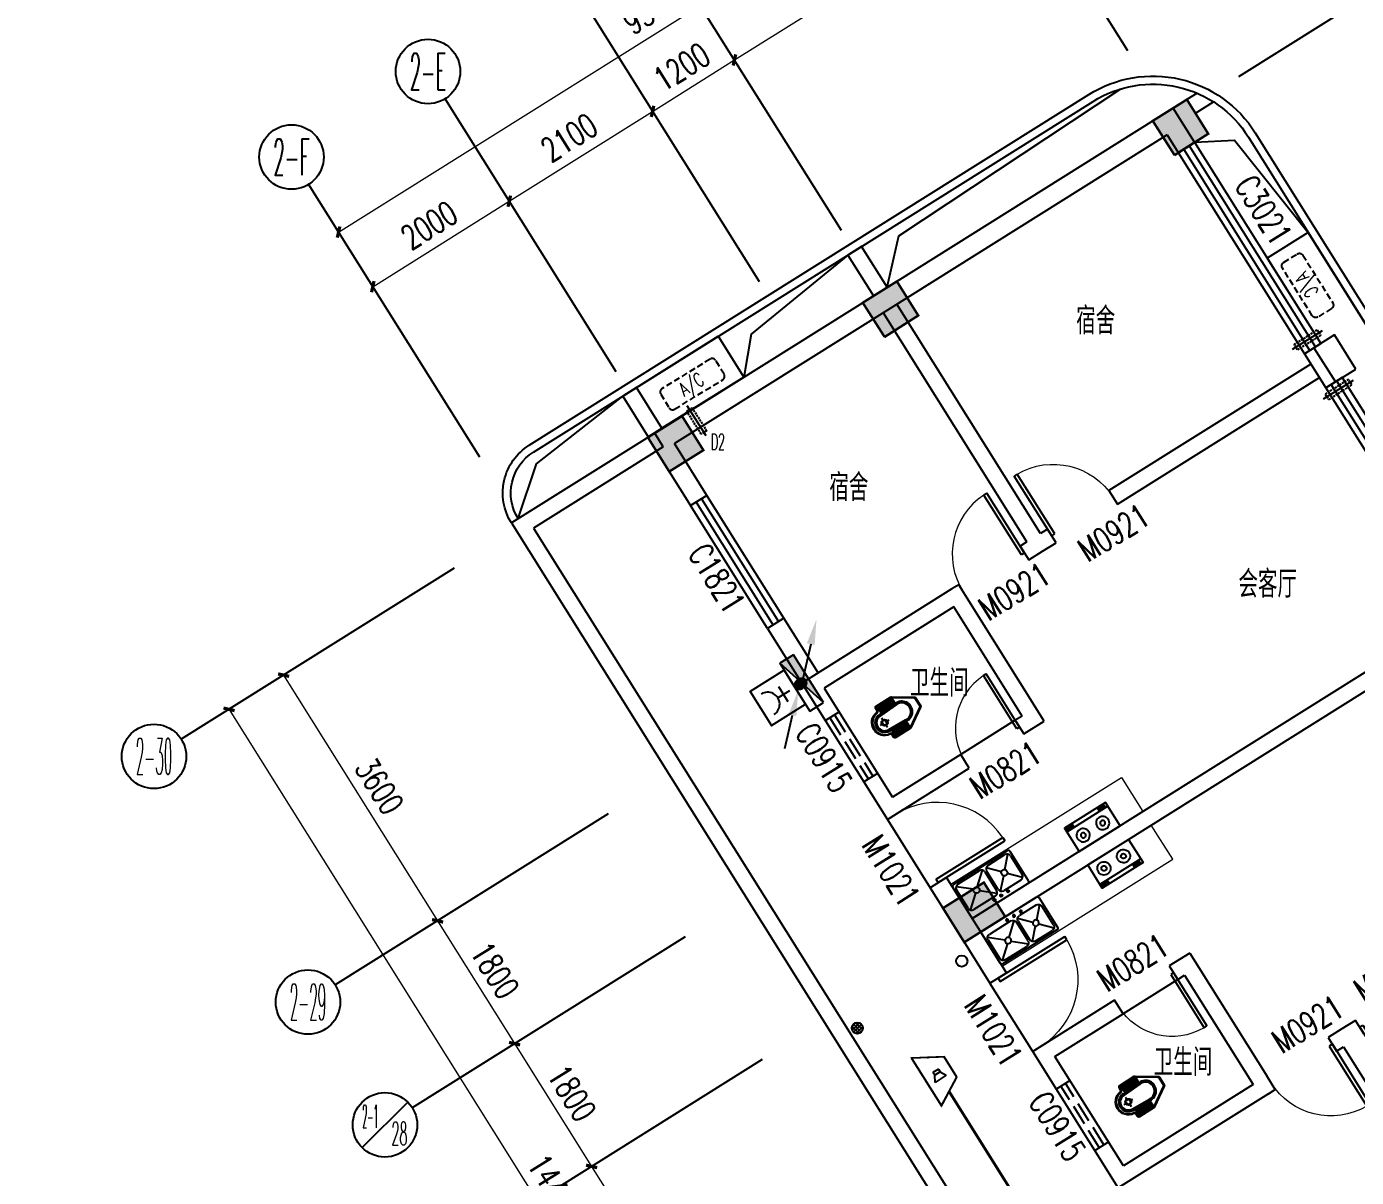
# Model space of a CAD drawing. Extents: x -9422388 to 15610651, y -1992469 to 953794.
# Drawn here: x -2643709 to -2627196, y -425229 to -410938 of the extents above; entities that cross this region are included whole.
import ezdxf
from ezdxf.enums import TextEntityAlignment as Align

# ---------------------------------------------------------------- set-up
doc = ezdxf.new("R2010")
doc.units = 0
doc.header["$LTSCALE"] = 1000
for name, pattern in [('( Hidden )', [0.375, 0.25, -0.125]), ('ACAD_ISO04W100', [30, 24, -3, 0, -3]), ('DASH', [0.35, 0.25, -0.1])]:
    doc.linetypes.add(name, pattern=pattern)
for name, color, linetype in [('A-ANNO-TEXT', 7, 'Continuous'), ('A-ELEV-LIN-0.3', 30, 'Continuous'), ('A-ELEV-LIN-0.4', 40, 'Continuous'), ('A-FLOR-HVAC', 4, 'Continuous'), ('A-FLOR-OTHER2-ON', 83, 'Continuous'), ('A-SECT-DOOR', 141, 'Continuous'), ('AXIS', 3, 'Continuous'), ('AXIS_TEXT', 7, 'Continuous'), ('C-KZ', 2, 'Continuous'), ('C-Z-HATCH', 253, 'Continuous'), ('COLUMN', 9, 'Continuous'), ('EQUIP-消防', 3, 'Continuous'), ('EQUIP_消火栓', 7, 'Continuous'), ('LWIRE', 4, 'Continuous'), ('PUB_TEXT', 7, 'Continuous'), ('WALL', 9, 'Continuous'), ('WALL-PARAPET', 6, 'Continuous'), ('WINDOW', 4, 'Continuous'), ('WINDOW_TEXT', 7, 'Continuous'), ('WIRE-消防广播', 4, 'TG_BC'), ('厨具', 4, 'Continuous'), ('洁具', 253, 'Continuous')]:
    doc.layers.add(name, color=color, linetype=linetype)
doc.layers.add('建筑底图', color=8, linetype='Continuous', lineweight=5)
doc.styles.add('_SIMPLEX', font='SIMPLEX.shx', dxfattribs={"width": 0.7})
doc.styles.add('_TCH_AXIS', font='COMPLEX', dxfattribs={"bigfont": 'GBCBIG'})
doc.styles.add('_TCH_DIM', font='SIMPLEX', dxfattribs={"bigfont": 'GBCBIG'})
doc.styles.add('_TCH_DIM_T3', font='SIMPLEX', dxfattribs={"width": 0.705882, "bigfont": 'GBCBIG'})
doc.styles.add('_TCH_WINDOW', font='SIMPLEX', dxfattribs={"height": 3.5, "bigfont": 'GBCBIG'})
doc.styles.add('COMPLEX', font='COMPLEX')
doc.styles.get("Standard").update_dxf_attribs({"font": 'gbenor.shx', "bigfont": 'gbcbig.shx'})
doc.styles.add('TG_LINETYPE', font='SIMPLEX', dxfattribs={"width": 0.8, "height": 3.5, "bigfont": 'HZTXT'})
doc.linetypes.add('TG_BC', pattern='A,2,-0.85,["BC",TG_LINETYPE,S=0.1,R=0,X=-0.65,Y=-0.15],0', length=2.85)
doc.dimstyles.new('_TCH_ARCH&&100', dxfattribs={"dimtxt": 297.5, "dimasz": 100, "dimexe": 250, "dimexo": 300, "dimgap": 126.25, "dimtad": 1, "dimdec": 0, "dimzin": 0, "dimdsep": 46, "dimtxsty": '_TCH_DIM_T3', "dimblk": 'ARCHTICK', "dimcen": 0.09, "dimclrt": 7, "dimazin": 2, "dimtfac": 1, "dimtdec": 0, "dimtix": 1, "dimtmove": 2, "dimatfit": 3, "dimfxl": 0, "dimtolj": 1, "dimtzin": 0, "dimarcsym": 0})

# ---------------------------------------------------------------- blocks, each defined once
blk = doc.blocks.new('$plan$00002871')
at = {"layer": '洁具', "color": 0}
for p, q in [((-15, -490), (-67, -490)), ((0, -475), (0, -423)), ((15, -490), (67, -490)), ((0, -505), (0, -557))]:
    blk.add_line(p, q, dxfattribs=at)
for points in [[(159, -508, -0.88995), (-159, -508, 0.380538), (-179, -491), (-210, -491, -0.414214), (-230, -471), (-230, -258, -0.144595), (-227, -247), (-73, -9, -0.254383), (-56, 0), (56, 0, -0.254383), (73, -9), (227, -247, -0.144595), (230, -258), (230, -471, -0.414214), (210, -491), (179, -491, 0.380538)], [(120, -491), (130, -252, 1.134994), (-130, -252), (-120, -491, 0.992594)], [(105, -490), (115, -251, 1.141146), (-115, -251), (-105, -490, 0.994896)], [(100, -490), (110, -251, 1.143479), (-110, -251), (-100, -490, 0.995777)], [(-149, -264, 1), (-149, -252), (-207, -252, 1), (-207, -264)], [(-148, -287, 1), (-148, -275), (-207, -275, 1), (-207, -287)], [(-147, -307, 1), (-147, -295), (-207, -295, 1), (-207, -307)], [(-146, -330, 1), (-146, -319), (-207, -319, 1), (-207, -330)], [(-149, -263, 1), (-149, -253), (-207, -253, 1), (-207, -263)], [(-148, -286, 1), (-148, -276), (-207, -276, 1), (-207, -286)], [(-147, -306, 1), (-147, -296), (-207, -296, 1), (-207, -306)], [(-146, -329, 1), (-146, -320), (-207, -320, 1), (-207, -329)], [(146, -330, -1), (146, -319), (207, -319, -1), (207, -330)], [(148, -287, -1), (148, -275), (207, -275, -1), (207, -287)], [(147, -307, -1), (147, -295), (207, -295, -1), (207, -307)], [(146, -329, -1), (146, -320), (207, -320, -1), (207, -329)], [(148, -286, -1), (148, -276), (207, -276, -1), (207, -286)], [(147, -306, -1), (147, -296), (207, -296, -1), (207, -306)], [(149, -264, -1), (149, -252), (207, -252, -1), (207, -264)], [(149, -263, -1), (149, -253), (207, -253, -1), (207, -263)], [(-146, -352, 1), (-146, -341), (-207, -341, 1), (-207, -352)], [(-145, -376, 1), (-145, -364), (-207, -364, 1), (-207, -376)], [(-144, -399, 1), (-144, -388), (-207, -388, 1), (-207, -399)], [(-143, -423, 1), (-143, -411), (-207, -411, 1), (-207, -423)], [(-141, -444, 1), (-141, -432), (-207, -432, 1), (-207, -444)], [(-141, -464, 1), (-141, -453), (-207, -453, 1), (-207, -464)], [(-146, -351, 1), (-146, -342), (-207, -342, 1), (-207, -351)], [(-145, -375, 1), (-145, -365), (-207, -365, 1), (-207, -375)], [(-144, -398, 1), (-144, -389), (-207, -389, 1), (-207, -398)], [(-143, -422, 1), (-143, -412), (-207, -412, 1), (-207, -422)], [(-141, -443, 1), (-141, -433), (-207, -433, 1), (-207, -443)], [(-141, -463, 1), (-141, -454), (-207, -454, 1), (-207, -463)], [(141, -444, -1), (141, -432), (207, -432, -1), (207, -444)], [(141, -464, -1), (141, -453), (207, -453, -1), (207, -464)], [(141, -443, -1), (141, -433), (207, -433, -1), (207, -443)], [(141, -463, -1), (141, -454), (207, -454, -1), (207, -463)], [(143, -423, -1), (143, -411), (207, -411, -1), (207, -423)], [(144, -399, -1), (144, -388), (207, -388, -1), (207, -399)], [(143, -422, -1), (143, -412), (207, -412, -1), (207, -422)], [(145, -376, -1), (145, -364), (207, -364, -1), (207, -376)], [(144, -398, -1), (144, -389), (207, -389, -1), (207, -398)], [(146, -352, -1), (146, -341), (207, -341, -1), (207, -352)], [(145, -375, -1), (145, -365), (207, -365, -1), (207, -375)], [(146, -351, -1), (146, -342), (207, -342, -1), (207, -351)]]:
    blk.add_lwpolyline(points, format="xyb", close=True, dxfattribs=at)
blk.add_lwpolyline([(-149, -507, 0.380538), (-179, -481), (-210, -481, -0.414214), (-220, -471), (-220, -258, -0.144595), (-218, -253), (-64, -15, -0.254383), (-56, -10), (56, -10, -0.254383), (64, -15), (218, -253, -0.144595), (220, -258), (220, -471, -0.414214), (210, -481), (179, -481, 0.380538), (149, -507, 0.380538)], format="xyb", dxfattribs=at)
for radius in [40, 31.7]:
    blk.add_circle((0, -490), radius, dxfattribs=at)
blk.add_arc((0, -490), 150, 186.665, 353.335, dxfattribs=at)
blk = doc.blocks.new('KTWJ1')
at = {"layer": 'A-FLOR-HVAC', "color": 0, "linetype": '( Hidden )', "ltscale": 0.3}
blk.add_lwpolyline([(152982, -14209, 0.414214), (153032, -14259), (153732, -14259, 0.414214), (153782, -14209), (153782, -14009, 0.414214), (153732, -13959), (153032, -13959, 0.414214), (152982, -14009)], format="xyb", close=True, dxfattribs=at)
at = {"layer": 'A-FLOR-HVAC', "color": 0, "style": '_TCH_WINDOW', "width": 0.705882}
blk.add_text('A/C', height=170, dxfattribs=at).set_placement((153214, -14188))
blk = doc.blocks.new('KTB')
at = {"layer": 'A-SECT-DOOR', "color": 0}
blk.add_lwpolyline([(1060656, -376423), (1061320, -377483), (1061828, -377164), (1060235, -374622), (1059726, -374941), (1060390, -376000)], dxfattribs=at)
at = {"layer": 'A-FLOR-HVAC', "color": 8, "xscale": -1, "rotation": 122.0782976835921}
blk.add_blockref('KTWJ1', (966813, -252808), dxfattribs=at)
blk = doc.blocks.new('宿舍楼柱网1')
at = {"layer": 'C-Z-HATCH'}
h = blk.add_hatch(color=0, dxfattribs=at)
h.dxf.hatch_style = 1
h.paths.add_polyline_path([(645860, 167538), (646284, 167803), (646019, 168227), (645595, 167962)])
h = blk.add_hatch(color=0, dxfattribs=at)
h.dxf.hatch_style = 1
edge = h.paths.add_edge_path()
edge.add_line((642259, 165280), (642680, 165549))
edge.add_line((642680, 165549), (642415, 165973))
edge.add_line((642415, 165973), (641991, 165708))
edge.add_line((641991, 165708), (642262, 165283))
h = blk.add_hatch(color=0, dxfattribs=at)
h.dxf.hatch_style = 1
h.paths.add_polyline_path([(642259, 165280), (642683, 165545), (642418, 165969), (641994, 165704)])
h = blk.add_hatch(color=0, dxfattribs=at)
h.dxf.hatch_style = 1
h.paths.add_polyline_path([(639588, 163611), (640012, 163876), (639747, 164300), (639323, 164035)])
h = blk.add_hatch(color=0, dxfattribs=at)
h.dxf.hatch_style = 1
h.paths.add_polyline_path([(643252, 157766), (643760, 158084), (643495, 158508), (642987, 158190)])
at = {"layer": 'C-KZ', "color": 0, "const_width": 30}
for points in [[(645860, 167538), (646281, 167806), (646016, 168231), (645592, 167966), (645863, 167540)], [(642259, 165280), (642680, 165549), (642415, 165973), (641991, 165708), (642262, 165283)], [(639588, 163611), (640012, 163876), (639747, 164300), (639323, 164035), (639588, 163611)], [(643252, 157766), (643760, 158084), (643495, 158508), (642987, 158190), (643252, 157766)]]:
    blk.add_lwpolyline(points, dxfattribs=at)
blk = doc.blocks.new('A$C0CF77FE4')
at = {"layer": 'A-FLOR-OTHER2-ON', "color": 0, "linetype": 'ACAD_ISO04W100', "ltscale": 5}
blk.add_line((40, 440), (40, 0), dxfattribs=at)
at = {"layer": 'A-FLOR-OTHER2-ON', "color": 0, "linetype": 'DASH', "ltscale": 0.1}
blk.add_lwpolyline([(0, 390), (80, 390), (80, 50), (0, 50)], close=True, dxfattribs=at)
blk = doc.blocks.new('$TCHSYS$WIN2D')
at = {"color": 0}
for p, q in [((-0.5, 0.5), (0.5, 0.5)), ((-0.5, 0.5), (-0.5, -0.5)), ((0.5, 0.5), (0.5, -0.5)), ((0.5, 0.1667), (-0.5, 0.1667)), ((0.5, -0.1667), (-0.5, -0.1667)), ((-0.5, -0.5), (0.5, -0.5))]:
    blk.add_line(p, q, dxfattribs=at)
blk = doc.blocks.new('$DorLib2D$00000001')
at = {"color": 0}
for p, q in [((0.45, 0.975), (0.5, 0.975)), ((0.45, 0), (0.45, 0.975)), ((0.5, 0), (0.5, 0.975)), ((0.5, 0), (0.45, 0))]:
    blk.add_line(p, q, dxfattribs=at)
at = {"color": 0, "lineweight": 13}
blk.add_arc((0.475, 0), 0.975, 91.4693, 180, dxfattribs=at)
blk = doc.blocks.new('$plan$00002777')
at = {"layer": '厨具', "color": 0}
for p, q in [((-300, -284), (300, -284)), ((-267, -307), (-267, -318)), ((-257, -316), (-257, -333)), ((-192, -316), (-257, -316)), ((-192, -333), (-192, -316)), ((-176, -308), (-176, -318)), ((192, -308), (192, -318)), ((208, -316), (273, -316)), ((208, -333), (208, -316)), ((273, -316), (273, -333)), ((284, -307), (284, -318)), ((-257, -333), (-192, -333)), ((273, -333), (208, -333))]:
    blk.add_line(p, q, dxfattribs=at)
blk.add_lwpolyline([(300, 0), (-300, 0), (-300, -340), (300, -340)], close=True, dxfattribs=at)
for points in [[(-176, -308, 0.259034), (-178, -304, 0.076276), (-189, -299, 0.036515), (-203, -297, 0.026615), (-221, -296, 0.026615), (-240, -297, 0.036515), (-254, -299, 0.076276), (-265, -304, 0.259034), (-267, -308, 0.078462), (-267, -309, 0.056762)], [(-176, -318, 0.259034), (-178, -315, 0.076276), (-189, -310, 0.036515), (-203, -307, 0.026615), (-221, -306, 0.026615), (-240, -307, 0.036515), (-254, -310, 0.076276), (-265, -315, 0.259034), (-267, -318, 0.259034), (-265, -322, 0.056762), (-257, -326, 0.036515)], [(-192, -327, 0.008736), (-189, -327, 0.076276), (-178, -322, 0.259034), (-176, -318, 0.259034)], [(192, -308, -0.259034), (194, -304, -0.076276), (205, -299, -0.036515), (219, -297, -0.026615), (238, -296, -0.026615), (257, -297, -0.036515), (270, -299, -0.076276), (282, -304, -0.259034), (284, -308, -0.078462), (283, -309, -0.056762)], [(192, -318, -0.259034), (194, -315, -0.076276), (205, -310, -0.036515), (219, -307, -0.026615), (238, -306, -0.026615), (257, -307, -0.036515), (270, -310, -0.076276), (282, -315, -0.259034), (284, -318, -0.259034), (282, -322, -0.056762), (273, -326, -0.036515)], [(208, -327, -0.008736), (205, -327, -0.076276), (194, -322, -0.259034), (192, -318, -0.259034)]]:
    blk.add_lwpolyline(points, format="xyb", dxfattribs=at)
for centre, radius, start, end in [((-135, -143), 82.5, 0.964, 0), ((-135, -143), 31.6, 0.6532, 0), ((151, -143), 82.5, 180, 179.036), ((151, -143), 31.6, 180, 179.3468)]:
    blk.add_arc(centre, radius, start, end, dxfattribs=at)
blk = doc.blocks.new('$plan$00002763')
at = {"layer": '洁具', "color": 0}
for p, q in [((-395, -405), (-395, -132)), ((-381, -98), (-246, -241)), ((-345, -82), (-95, -82)), ((-59, -98), (-194, -241)), ((-45, -132), (-45, -405)), ((-20, -405), (-20, -132)), ((-6, -98), (161, -241)), ((30, -82), (345, -82)), ((381, -98), (214, -241)), ((395, -132), (395, -405)), ((-246, -297), (-381, -440)), ((-194, -297), (-59, -440)), ((161, -297), (-6, -440)), ((214, -297), (381, -440)), ((-95, -455), (-345, -455)), ((345, -455), (30, -455))]:
    blk.add_line(p, q, dxfattribs=at)
blk.add_lwpolyline([(-420, -25), (-420, -455, 0.200464), (-413, -473, 0.197353), (-395, -480), (395, -480, 0.19737), (413, -473, 0.200447), (420, -455), (420, -25, 0.200464), (413, -7, 0.197353), (395, 0), (-395, 0, 0.19737), (-413, -7, 0.200447), (-420, -25)], format="xyb", close=True, dxfattribs=at)
for centre, major_axis, start_param, end_param in [((-345, -132), (-50, 0), -1.570796, 0), ((-136, -48), (-14.2, 0), 3.141593, 9.424778), ((-95, -132), (-50, 0), 3.141593, 4.712389), ((-36, -48), (-15.1, 0), 3.141593, 9.424778), ((30, -132), (-50, 0), -1.570796, 0), ((64, -48), (-14.2, 0), 3.141593, 9.424778), ((345, -132), (-50, 0), 3.141593, 4.712389), ((-220, -269), (-38.6, 0), 3.141593, 9.424778), ((188, -269), (-38.6, 0), 3.141593, 9.424778), ((-345, -405), (50, 0), 3.141593, 4.712389), ((-95, -405), (50, 0), 4.712389, 6.283185), ((30, -405), (50, 0), 3.141593, 4.712389), ((345, -405), (50, 0), 4.712389, 6.283185)]:
    blk.add_ellipse(centre, major_axis=major_axis, ratio=0.9938, start_param=start_param, end_param=end_param, dxfattribs=at)
blk = doc.blocks.new('_ArchTick')
at = {"color": 0, "linetype": 'ByBlock', "const_width": 0.4}
blk.add_lwpolyline([(-0.5, -0.5), (0.5, 0.5)], dxfattribs=at)
blk = doc.blocks.new('*D627')
at = {"layer": 'AXIS', "color": 0, "lineweight": -2, "transparency": 16777216}
for p, q in [((1917797, -372113), (1916071, -369359)), ((1908154, -374616), (1916204, -369571)), ((1909747, -377158), (1908021, -374404))]:
    blk.add_line(p, q, dxfattribs=at)
at = {"layer": 'Defpoints', "color": 0, "transparency": 16777216}
for p in [(1916204, -369571), (1917956, -372367), (1909907, -377412)]:
    blk.add_point(p, dxfattribs=at)
at = {"layer": 'AXIS', "color": 0, "lineweight": -2, "transparency": 16777216, "xscale": 100, "yscale": 100, "zscale": 100}
for p, rotation in [((1916204, -369571), 32.07829767622253), ((1908154, -374616), 212.0782976762225)]:
    blk.add_blockref('_ArchTick', p, dxfattribs=dict(at, rotation=rotation))
at = {"layer": 'AXIS', "color": 7, "transparency": 16777216, "insert": (1912033, -371860), "char_height": 297.5, "attachment_point": 5, "rotation": 32.0783, "style": '_TCH_DIM_T3'}
blk.add_mtext('\\A1;9500', dxfattribs=at)
blk = doc.blocks.new('*D628')
at = {"layer": 'AXIS', "color": 0, "lineweight": -2, "transparency": 16777216}
for p, q in [((1911442, -376096), (1910141, -374020)), ((1908579, -375294), (1910274, -374232)), ((1909747, -377158), (1908446, -375082))]:
    blk.add_line(p, q, dxfattribs=at)
at = {"layer": 'Defpoints', "color": 0, "transparency": 16777216}
for p in [(1910274, -374232), (1911601, -376350), (1909907, -377412)]:
    blk.add_point(p, dxfattribs=at)
at = {"layer": 'AXIS', "color": 0, "lineweight": -2, "transparency": 16777216, "xscale": 100, "yscale": 100, "zscale": 100}
for p, rotation in [((1910274, -374232), 32.07829767622299), ((1908579, -375294), 212.078297676223)]:
    blk.add_blockref('_ArchTick', p, dxfattribs=dict(at, rotation=rotation))
at = {"layer": 'AXIS', "color": 7, "transparency": 16777216, "insert": (1909280, -374530), "char_height": 297.5, "attachment_point": 5, "rotation": 32.0783, "style": '_TCH_DIM_T3'}
blk.add_mtext('\\A1;2000', dxfattribs=at)
blk = doc.blocks.new('*D629')
at = {"layer": 'AXIS', "color": 0, "lineweight": -2, "transparency": 16777216}
for p, q in [((1913222, -374981), (1911920, -372905)), ((1910274, -374232), (1912053, -373117)), ((1911442, -376096), (1910141, -374020))]:
    blk.add_line(p, q, dxfattribs=at)
at = {"layer": 'Defpoints', "color": 0, "transparency": 16777216}
for p in [(1912053, -373117), (1913381, -375235), (1911601, -376350)]:
    blk.add_point(p, dxfattribs=at)
at = {"layer": 'AXIS', "color": 0, "lineweight": -2, "transparency": 16777216, "xscale": 100, "yscale": 100, "zscale": 100}
for p, rotation in [((1912053, -373117), 32.07829767622366), ((1910274, -374232), 212.0782976762237)]:
    blk.add_blockref('_ArchTick', p, dxfattribs=dict(at, rotation=rotation))
at = {"layer": 'AXIS', "color": 7, "transparency": 16777216, "insert": (1911017, -373441), "char_height": 297.5, "attachment_point": 5, "rotation": 32.0783, "style": '_TCH_DIM_T3'}
blk.add_mtext('\\A1;2100', dxfattribs=at)
blk = doc.blocks.new('*D630')
at = {"layer": 'AXIS', "color": 0, "lineweight": -2, "transparency": 16777216}
for p, q in [((1914238, -374343), (1912937, -372267)), ((1912053, -373117), (1913070, -372479)), ((1913222, -374981), (1911920, -372905))]:
    blk.add_line(p, q, dxfattribs=at)
at = {"layer": 'Defpoints', "color": 0, "transparency": 16777216}
for p in [(1913070, -372479), (1914398, -374598), (1913381, -375235)]:
    blk.add_point(p, dxfattribs=at)
at = {"layer": 'AXIS', "color": 0, "lineweight": -2, "transparency": 16777216, "xscale": 100, "yscale": 100, "zscale": 100}
for p, rotation in [((1913070, -372479), 32.07829767622238), ((1912053, -373117), 212.0782976762224)]:
    blk.add_blockref('_ArchTick', p, dxfattribs=dict(at, rotation=rotation))
at = {"layer": 'AXIS', "color": 7, "transparency": 16777216, "insert": (1912415, -372565), "char_height": 297.5, "attachment_point": 5, "rotation": 32.0783, "style": '_TCH_DIM_T3'}
blk.add_mtext('\\A1;1200', dxfattribs=at)
blk = doc.blocks.new('*D631')
at = {"layer": 'AXIS', "color": 0, "lineweight": -2, "transparency": 16777216}
for p, q in [((1917797, -372113), (1916496, -370037)), ((1913070, -372479), (1916629, -370249)), ((1914238, -374343), (1912937, -372267))]:
    blk.add_line(p, q, dxfattribs=at)
at = {"layer": 'Defpoints', "color": 0, "transparency": 16777216}
for p in [(1916629, -370249), (1917956, -372367), (1914398, -374598)]:
    blk.add_point(p, dxfattribs=at)
at = {"layer": 'AXIS', "color": 0, "lineweight": -2, "transparency": 16777216, "xscale": 100, "yscale": 100, "zscale": 100}
for p, rotation in [((1916629, -370249), 32.07829767622178), ((1913070, -372479), 212.0782976762218)]:
    blk.add_blockref('_ArchTick', p, dxfattribs=dict(at, rotation=rotation))
at = {"layer": 'AXIS', "color": 7, "transparency": 16777216, "insert": (1914703, -371131), "char_height": 297.5, "attachment_point": 5, "rotation": 32.0783, "style": '_TCH_DIM_T3'}
blk.add_mtext('\\A1;4200', dxfattribs=at)
blk = doc.blocks.new('*D639')
at = {"layer": 'AXIS', "color": 0, "lineweight": -2, "transparency": 16777216}
for p, q in [((1919589, -372524), (1922343, -370798)), ((1922131, -370931), (1935992, -393046)), ((1933450, -394639), (1936204, -392913))]:
    blk.add_line(p, q, dxfattribs=at)
at = {"layer": 'Defpoints', "color": 0, "transparency": 16777216}
for p in [(1919335, -372683), (1935992, -393046), (1933196, -394798)]:
    blk.add_point(p, dxfattribs=at)
at = {"layer": 'AXIS', "color": 0, "lineweight": -2, "transparency": 16777216, "xscale": 100, "yscale": 100, "zscale": 100}
for p, rotation in [((1922131, -370931), 122.0782976762225), ((1935992, -393046), 302.0782976762225)]:
    blk.add_blockref('_ArchTick', p, dxfattribs=dict(at, rotation=rotation))
at = {"layer": 'AXIS', "color": 7, "transparency": 16777216, "insert": (1929295, -381842), "char_height": 297.5, "attachment_point": 5, "rotation": 302.0783, "style": '_TCH_DIM_T3'}
blk.add_mtext('\\A1;26100', dxfattribs=at)
blk = doc.blocks.new('*D648')
at = {"layer": 'AXIS', "color": 0, "lineweight": -2, "transparency": 16777216}
for p, q in [((1919589, -372524), (1921665, -371223)), ((1921453, -371356), (1923365, -374406)), ((1921501, -375574), (1923577, -374273))]:
    blk.add_line(p, q, dxfattribs=at)
at = {"layer": 'Defpoints', "color": 0, "transparency": 16777216}
for p in [(1919335, -372683), (1923365, -374406), (1921247, -375734)]:
    blk.add_point(p, dxfattribs=at)
at = {"layer": 'AXIS', "color": 0, "lineweight": -2, "transparency": 16777216, "xscale": 100, "yscale": 100, "zscale": 100}
for p, rotation in [((1921453, -371356), 122.078297676223), ((1923365, -374406), 302.078297676223)]:
    blk.add_blockref('_ArchTick', p, dxfattribs=dict(at, rotation=rotation))
at = {"layer": 'AXIS', "color": 7, "transparency": 16777216, "insert": (1922642, -372735), "char_height": 297.5, "attachment_point": 5, "rotation": 302.0783, "style": '_TCH_DIM_T3'}
blk.add_mtext('\\A1;3600', dxfattribs=at)
blk = doc.blocks.new('*D649')
at = {"layer": 'AXIS', "color": 0, "lineweight": -2, "transparency": 16777216}
for p, q in [((1909336, -378950), (1906583, -380676)), ((1906794, -380543), (1914442, -392745)), ((1916984, -391152), (1914230, -392878))]:
    blk.add_line(p, q, dxfattribs=at)
at = {"layer": 'Defpoints', "color": 0, "transparency": 16777216}
for p in [(1909591, -378791), (1917238, -390992), (1914442, -392745)]:
    blk.add_point(p, dxfattribs=at)
at = {"layer": 'AXIS', "color": 0, "lineweight": -2, "transparency": 16777216, "xscale": 100, "yscale": 100, "zscale": 100}
for p, rotation in [((1906794, -380543), 122.0782976762229), ((1914442, -392745), 302.0782976762229)]:
    blk.add_blockref('_ArchTick', p, dxfattribs=dict(at, rotation=rotation))
at = {"layer": 'AXIS', "color": 7, "transparency": 16777216, "insert": (1910851, -386498), "char_height": 297.5, "attachment_point": 5, "rotation": 302.0783, "style": '_TCH_DIM_T3'}
blk.add_mtext('\\A1;14400', dxfattribs=at)
blk = doc.blocks.new('_AXISO')
at = {"color": 0}
blk.add_circle((0, 0), 0.5, dxfattribs=at)
at = {"layer": 'AXIS_TEXT', "color": 0, "style": 'COMPLEX', "width": 1.041667}
blk.add_attdef('A', text='', height=0.56, dxfattribs=at).set_placement((-0.25, -0.28), (0.25, -0.28), align=Align.FIT)
blk = doc.blocks.new('*D652')
at = {"layer": 'AXIS', "color": 0, "lineweight": -2, "transparency": 16777216}
for p, q in [((1913160, -385051), (1911084, -386352)), ((1911296, -386219), (1912252, -387744)), ((1914116, -386576), (1912040, -387877))]:
    blk.add_line(p, q, dxfattribs=at)
at = {"layer": 'Defpoints', "color": 0, "transparency": 16777216}
for p in [(1913414, -384891), (1914370, -386417), (1912252, -387744)]:
    blk.add_point(p, dxfattribs=at)
at = {"layer": 'AXIS', "color": 0, "lineweight": -2, "transparency": 16777216, "xscale": 100, "yscale": 100, "zscale": 100}
for p, rotation in [((1911296, -386219), 122.0782976762212), ((1912252, -387744), 302.0782976762212)]:
    blk.add_blockref('_ArchTick', p, dxfattribs=dict(at, rotation=rotation))
at = {"layer": 'AXIS', "color": 7, "transparency": 16777216, "insert": (1912007, -386836), "char_height": 297.5, "attachment_point": 5, "rotation": 302.0783, "style": '_TCH_DIM_T3'}
blk.add_mtext('\\A1;1800', dxfattribs=at)
blk = doc.blocks.new('*D653')
at = {"layer": 'AXIS', "color": 0, "lineweight": -2, "transparency": 16777216}
for p, q in [((1912204, -383526), (1910128, -384827)), ((1910340, -384694), (1911296, -386219)), ((1913160, -385051), (1911084, -386352))]:
    blk.add_line(p, q, dxfattribs=at)
at = {"layer": 'Defpoints', "color": 0, "transparency": 16777216}
for p in [(1912458, -383366), (1913414, -384891), (1911296, -386219)]:
    blk.add_point(p, dxfattribs=at)
at = {"layer": 'AXIS', "color": 0, "lineweight": -2, "transparency": 16777216, "xscale": 100, "yscale": 100, "zscale": 100}
for p, rotation in [((1910340, -384694), 122.0782976762238), ((1911296, -386219), 302.0782976762238)]:
    blk.add_blockref('_ArchTick', p, dxfattribs=dict(at, rotation=rotation))
at = {"layer": 'AXIS', "color": 7, "transparency": 16777216, "insert": (1911051, -385310), "char_height": 297.5, "attachment_point": 5, "rotation": 302.0783, "style": '_TCH_DIM_T3'}
blk.add_mtext('\\A1;1800', dxfattribs=at)
blk = doc.blocks.new('*D654')
at = {"layer": 'AXIS', "color": 0, "lineweight": -2, "transparency": 16777216}
for p, q in [((1911248, -382000), (1909172, -383302)), ((1909384, -383169), (1910340, -384694)), ((1912204, -383526), (1910128, -384827))]:
    blk.add_line(p, q, dxfattribs=at)
at = {"layer": 'Defpoints', "color": 0, "transparency": 16777216}
for p in [(1911502, -381841), (1912458, -383366), (1910340, -384694)]:
    blk.add_point(p, dxfattribs=at)
at = {"layer": 'AXIS', "color": 0, "lineweight": -2, "transparency": 16777216, "xscale": 100, "yscale": 100, "zscale": 100}
for p, rotation in [((1909384, -383169), 122.0782976762261), ((1910340, -384694), 302.0782976762261)]:
    blk.add_blockref('_ArchTick', p, dxfattribs=dict(at, rotation=rotation))
at = {"layer": 'AXIS', "color": 7, "transparency": 16777216, "insert": (1910095, -383785), "char_height": 297.5, "attachment_point": 5, "rotation": 302.0783, "style": '_TCH_DIM_T3'}
blk.add_mtext('\\A1;1800', dxfattribs=at)
blk = doc.blocks.new('*D655')
at = {"layer": 'AXIS', "color": 0, "lineweight": -2, "transparency": 16777216}
for p, q in [((1909336, -378950), (1907260, -380251)), ((1907472, -380118), (1909384, -383169)), ((1911248, -382000), (1909172, -383302))]:
    blk.add_line(p, q, dxfattribs=at)
at = {"layer": 'Defpoints', "color": 0, "transparency": 16777216}
for p in [(1909591, -378791), (1911502, -381841), (1909384, -383169)]:
    blk.add_point(p, dxfattribs=at)
at = {"layer": 'AXIS', "color": 0, "lineweight": -2, "transparency": 16777216, "xscale": 100, "yscale": 100, "zscale": 100}
for p, rotation in [((1907472, -380118), 122.0782976762225), ((1909384, -383169), 302.0782976762225)]:
    blk.add_blockref('_ArchTick', p, dxfattribs=dict(at, rotation=rotation))
at = {"layer": 'AXIS', "color": 7, "transparency": 16777216, "insert": (1908661, -381498), "char_height": 297.5, "attachment_point": 5, "rotation": 302.0783, "style": '_TCH_DIM_T3'}
blk.add_mtext('\\A1;3600', dxfattribs=at)
blk = doc.blocks.new('$equip$00002677')
for p, q in [((-0.3, 0.699), (-0.703, 0)), ((0.3, 0.699), (-0.3, 0.699)), ((0.703, 0), (0.3, 0.699)), ((-0.117, 0.421), (-0.117, 0.26)), ((-0.117, 0.421), (-0.036, 0.421)), ((-0.036, 0.421), (0.118, 0.503)), ((-0.036, 0.421), (-0.036, 0.26)), ((0.118, 0.503), (0.118, 0.173)), ((-0.703, 0), (0.703, 0)), ((-0.036, 0.26), (-0.117, 0.26)), ((0.118, 0.173), (-0.036, 0.26))]:
    blk.add_line(p, q)
at = {"const_width": 0.04}
blk.add_lwpolyline([(-0.3, 0.699), (0.3, 0.699), (0.703, 0), (-0.703, 0), (-0.3, 0.699), (0.3, 0.699)], dxfattribs=at)
blk.add_lwpolyline([(-0.3, 0.699), (0.3, 0.699), (0.703, 0), (-0.703, 0), (-0.3, 0.699), (0.3, 0.699)], dxfattribs=at)
for p in [(0, 0.699), (-0.501, 0.349), (0.502, 0.349), (0, 0)]:
    blk.add_point(p)
at = {"color": 7, "flags": 1}
for tag, height, p in [('B', 0.4, (0.961, 0.299)), ('A', 0.00002, (0, 0))]:
    blk.add_attdef(tag, text='', height=height, dxfattribs=at).set_placement(p, align=Align.MIDDLE_CENTER)
blk = doc.blocks.new('$TelecSys$00000079')
for p, q in [((0.7, 0.7), (0, 0)), ((0.104, 0.104), (0.104, 0.104)), ((-0.104, -0.104), (-0.104, -0.104))]:
    blk.add_line(p, q)
at = {"const_width": 0.142}
blk.add_lwpolyline([(-0.071, 0, 1), (0.071, 0, 1)], format="xyb", close=True, dxfattribs=at)
blk.add_solid([(0.63, 0.77), (0.77, 0.63), (1.15, 1.15)])
at = {"width": 0.8, "flags": 9}
blk.add_attdef('A', (0, 0), '', height=0.00002, dxfattribs=at)
blk = doc.blocks.new('$equip$00002656')
for p, q in [((-0.5, 1), (-0.5, 0)), ((0.5, 1), (-0.5, 1)), ((0.5, 0), (0.5, 1)), ((-0.219, 0.331), (0.222, 0.331)), ((0, 0.5), (0, 0.15)), ((-0.5, 0), (0.5, 0))]:
    blk.add_line(p, q)
at = {"const_width": 0.04}
blk.add_lwpolyline([(-0.5, 1), (0.5, 1), (0.5, 0), (-0.5, 0), (-0.5, 1), (0.5, 1)], dxfattribs=at)
blk.add_arc((0, 0.8), 0.3, 180, 0)
for p in [(0, 1), (-0.5, 0.5), (0.5, 0.5), (0, 0)]:
    blk.add_point(p)
at = {"color": 7, "flags": 1}
for tag, height, p in [('B', 0.4, (0.762, 0.292)), ('A', 0.00002, (0, 0))]:
    blk.add_attdef(tag, text='', height=height, dxfattribs=at).set_placement(p, align=Align.MIDDLE_CENTER)
blk = doc.blocks.new('$TwtSys$00000434')
at = {"color": 0}
for p, q in [((-0.5, 0.5), (-0.5, -0.5)), ((-0.5, -0.5), (0.5, 0.5)), ((0.5, 0.5), (-0.5, 0.5)), ((0.5, -0.5), (0.5, 0.5)), ((-0.5, -0.5), (0.5, -0.5))]:
    blk.add_line(p, q, dxfattribs=at)
blk.add_solid([(0.5, -0.5), (0.5, 0.5), (-0.5, -0.5)], dxfattribs=at)
blk = doc.blocks.new('$TelecSys$00000081')
for p, q in [((0.104, 0.104), (0.104, 0.104)), ((-0.104, -0.104), (-0.104, -0.104)), ((-1.15, -1.15), (-0.55, -0.55))]:
    blk.add_line(p, q)
at = {"const_width": 0.142}
blk.add_lwpolyline([(0.071, 0, 1), (-0.071, 0, 1)], format="xyb", close=True, dxfattribs=at)
blk.add_solid([(-0.62, -0.48), (-0.48, -0.62), (-0.1, -0.1)])
at = {"width": 0.8, "flags": 9}
blk.add_attdef('A', (0, 0), '', height=0.00002, rotation=180, dxfattribs=at)
blk = doc.blocks.new('4444')
at = {"layer": 'A-ELEV-LIN-0.4'}
h = blk.add_hatch(dxfattribs=at)
h.set_pattern_fill('ANSI37', color=8, scale=20)
h.set_pattern_definition([(45, (860288.38, -496.544), (-22.4506403, 22.4506403), []), (135, (860288.38, -496.544), (-22.4506403, -22.4506403), [])])
edge = h.paths.add_edge_path()
edge.add_arc((1914595.8, -384501.2), 70, 0, 360)
at = {"color": 8}
for points in [[(1916021.8, -383139.1), (1915756.3, -382715.4), (1917874.6, -381387.7), (1918140.1, -381811.4)], [(1916128, -383308.6), (1916393.6, -383732.2), (1918511.9, -382404.5), (1918246.3, -381980.9)]]:
    blk.add_lwpolyline(points, close=True, dxfattribs=at)
at = {"layer": 'A-ELEV-LIN-0.3', "color": 8}
for points in [[(1910300.1, -378228), (1910300.1, -378228, -0.4142136), (1910521.4, -377263.1), (1917469.5, -372908.3, -0.4142136), (1919537.1, -373382.6), (1932807.3, -394555, -0.2728148), (1932848.7, -396077.9), (1928630, -403701.1, -0.2728148), (1927317.5, -404474.7), (1876130.2, -404474.7, -0.4142134), (1874530.2, -402874.7), (1874530.2, -394774.7, -0.4142137), (1875230.2, -394074.7), (1875230.2, -394074.7)], [(1910384.8, -378174.9), (1910384.8, -378174.9, -0.4142136), (1910574.5, -377347.8), (1917522.6, -372993, -0.4142136), (1919452.3, -373435.7), (1932722.6, -394608.1, -0.2728148), (1932761.2, -396029.5), (1928542.5, -403652.6, -0.2728148), (1927317.5, -404374.7), (1904330.2, -404374.7)]]:
    blk.add_lwpolyline(points, format="xyb", dxfattribs=at)
blk.add_lwpolyline([(1918814.7, -372891.2), (1918688.6, -372970.6), (1918794.8, -373140.1), (1919019.2, -372999.1)], dxfattribs=at)
for points in [[(1914647.8, -374794.8), (1914478.3, -374901), (1914795.2, -375406.6), (1914964.7, -375300.4)], [(1911851.7, -376547.5), (1911682.3, -376653.7), (1911999.1, -377159.3), (1912168.6, -377053)]]:
    blk.add_lwpolyline(points, close=True, dxfattribs=at)
at = {"layer": 'A-ELEV-LIN-0.4', "color": 8}
for points in [[(1914964.7, -375300.4), (1915112.5, -374664), (1917867.2, -372837.3)], [(1918787.5, -373500.5), (1919278.5, -373476.5), (1920195.9, -374622)], [(1914478.4, -374901.1), (1913276.2, -375885.2), (1913184.7, -376420.4)], [(1910382.9, -378171.8), (1910613, -377494), (1911682.3, -376653.7)]]:
    blk.add_lwpolyline(points, dxfattribs=at)
for centre in [(1915892.2, -383669.1), (1914595.8, -384501.2)]:
    blk.add_circle(centre, 70, dxfattribs=at)
at = {"layer": 'A-SECT-DOOR', "color": 8}
blk.add_lwpolyline([(1912168.6, -377053), (1911851.7, -376547.5), (1912868.5, -375910.2), (1913187.1, -376418.5)], close=True, dxfattribs=at)
at = {"layer": 'AXIS', "color": 8}
for p, q in [((1917956.4, -372367), (1915832.1, -368977.7)), ((1919334.8, -372683.3), (1922724.1, -370559)), ((1914397.6, -374597.6), (1912273.3, -371208.3)), ((1913380.8, -375234.9), (1911256.5, -371845.6)), ((1911601.5, -376350.1), (1909477.2, -372960.8)), ((1909906.8, -377412.3), (1907782.5, -374023)), ((1909590.6, -378790.7), (1906201.3, -380915)), ((1911502.5, -381841), (1908113.2, -383965.3)), ((1912458.4, -383366.2), (1909069.1, -385490.5)), ((1913414.3, -384891.4), (1910025, -387015.7)), ((1908447.3, -385985.8), (1909013, -385420.1))]:
    blk.add_line(p, q, dxfattribs=at)
blk.add_circle((1908730.2, -385703), 400, dxfattribs=at)
at = {"layer": 'COLUMN', "color": 8}
for p, q in [((1920520.8, -375893.6), (1920266.6, -376052.9)), ((1920786.3, -376317.2), (1920520.8, -375893.6)), ((1920266.6, -376052.9), (1920532.1, -376476.6)), ((1920532.1, -376476.6), (1920786.3, -376317.2))]:
    blk.add_line(p, q, dxfattribs=at)
at = {"layer": 'WALL', "color": 8}
for p, q in [((1918519.1, -373076.5), (1914875.6, -375360.2)), ((1918784.6, -373500.1), (1918519.1, -373076.5)), ((1918443.2, -373407.3), (1915003.1, -375563.5)), ((1918443.2, -373407.3), (1918581.2, -373627.6)), ((1918581.2, -373627.6), (1918784.6, -373500.1)), ((1914875.6, -375360.2), (1911994.7, -377165.8)), ((1915003.1, -375563.5), (1912325.5, -377241.7)), ((1916702.7, -378463.6), (1914918.3, -375616.6)), ((1916872.2, -378357.4), (1915087.8, -375510.4)), ((1920351.3, -375999.7), (1920147.9, -376127.2)), ((1920351.3, -375999.8), (1920351.3, -375999.7)), ((1920147.9, -376127.2), (1920280.7, -376339.1)), ((1920227.6, -376254.3), (1917719.5, -377826.3)), ((1917825.7, -377995.8), (1920333.8, -376423.8)), ((1920280.7, -376339.1), (1920413.5, -376550.9)), ((1920413.5, -376550.9), (1920532.1, -376476.6)), ((1911994.7, -377165.8), (1912525.8, -378013.1)), ((1912729.1, -377885.7), (1912325.5, -377241.7)), ((1912525.8, -378013.1), (1912729.1, -377885.7)), ((1917719.5, -377826.3), (1917825.7, -377995.8)), ((1916956.9, -378304.3), (1916872.2, -378357.4)), ((1917063.2, -378473.8), (1916956.9, -378304.3)), ((1916702.7, -378463.6), (1916618, -378516.7)), ((1916893.7, -378580), (1917063.2, -378473.8)), ((1916618, -378516.7), (1916724.2, -378686.2)), ((1916724.2, -378686.2), (1916893.7, -378580)), ((1915770.7, -379047.8), (1913906.6, -380216.2)), ((1915855.4, -378994.7), (1915770.7, -379047.8)), ((1915961.6, -379164.2), (1915855.4, -378994.7)), ((1915792.2, -379270.4), (1914182.3, -380279.4)), ((1916641.9, -380626.1), (1915792.2, -379270.4)), ((1916917.6, -380689.3), (1915961.6, -379164.2)), ((1913685.1, -379410.9), (1913481.7, -379538.3)), ((1914109.9, -380088.7), (1913685.1, -379410.9)), ((1922139.5, -379304.7), (1916021.8, -383139.1)), ((1913481.7, -379538.3), (1913906.6, -380216.2)), ((1922245.7, -379474.2), (1916128, -383308.6)), ((1913906.6, -380216.2), (1914968.7, -381910.8)), ((1914182.3, -380279.4), (1915032, -381635.1)), ((1916641.9, -380626.1), (1916557.2, -380679.2)), ((1916557.2, -380679.2), (1916663.4, -380848.7)), ((1916663.4, -380848.7), (1916917.6, -380689.3)), ((1915879.3, -381104.1), (1915032, -381635.1)), ((1915985.5, -381273.5), (1915879.3, -381104.1)), ((1914968.7, -381910.8), (1915985.5, -381273.5)), ((1914968.7, -381910.8), (1915172.1, -381783.4)), ((1915703.2, -382630.7), (1915499.8, -382758.2)), ((1915499.8, -382758.2), (1915871.6, -383351.3)), ((1916074.9, -383223.8), (1915703.2, -382630.7)), ((1916446.7, -383816.9), (1916074.9, -383223.8)), ((1915871.6, -383351.3), (1916243.3, -383944.4)), ((1918723.2, -383570.2), (1918469, -383729.6)), ((1918723.2, -383570.2), (1919679.2, -385095.4)), ((1918469, -383729.6), (1918575.3, -383899)), ((1916243.3, -383944.4), (1916446.7, -383816.9)), ((1918575.3, -383899), (1918660, -383845.9)), ((1918660, -383845.9), (1919509.7, -385201.6)), ((1917791.2, -384154.4), (1916774.4, -384791.7)), ((1917897.4, -384323.9), (1917791.2, -384154.4)), ((1917050.1, -384855), (1917897.4, -384323.9)), ((1920780.7, -384405), (1920611.2, -384511.2)), ((1920886.9, -384574.5), (1920780.7, -384405)), ((1920611.2, -384511.2), (1920441.8, -384617.5)), ((1916977.8, -384664.3), (1916774.4, -384791.7)), ((1920441.8, -384617.5), (1920548, -384786.9)), ((1920548, -384786.9), (1920632.7, -384733.8)), ((1920632.7, -384733.8), (1922438.4, -387614.7)), ((1917836.6, -386486.4), (1916774.4, -384791.7)), ((1917899.8, -386210.7), (1917050.1, -384855)), ((1919509.7, -385201.6), (1917899.8, -386210.7)), ((1919785.4, -385264.9), (1919679.2, -385095.4)), ((1919700.7, -385318), (1917836.6, -386486.4)), ((1919700.7, -385318), (1919785.4, -385264.9))]:
    blk.add_line(p, q, dxfattribs=at)
at = {"layer": 'WALL-PARAPET', "color": 8}
for p, q in [((1912079.4, -377112.7), (1910300.1, -378228)), ((1912185.6, -377282.2), (1912079.4, -377112.7)), ((1912185.6, -377282.2), (1910575.7, -378291.2)), ((1910300.1, -378228), (1918888.8, -391931.2)), ((1910575.7, -378291.2), (1919058.3, -391825))]:
    blk.add_line(p, q, dxfattribs=at)
at = {"layer": 'WINDOW', "color": 8, "linetype": 'DASH'}
for p, q in [((1914368.1, -380576, 900), (1914198.7, -380682.2, 900)), ((1914311.6, -380611.4, 900), (1914789.6, -381374, 900)), ((1914255.2, -380646.8, 900), (1914733.1, -381409.4, 900)), ((1914846.1, -381338.6, 900), (1914676.6, -381444.8, 900)), ((1917066.5, -385257.8, 900), (1917236, -385151.5, 900)), ((1917601, -385984.9, 900), (1917123, -385222.3, 900)), ((1917657.4, -385949.5, 900), (1917179.5, -385186.9, 900)), ((1917544.5, -386020.3, 900), (1917713.9, -385914.1, 900))]:
    blk.add_line(p, q, dxfattribs=at)
at = {"layer": 'WINDOW', "color": 8}
for p, q in [((1916557.2, -380679.2), (1915879.3, -381104.1)), ((1914968.7, -381910.8), (1915499.8, -382758.2)), ((1918575.3, -383899), (1917897.4, -384323.9)), ((1916774.4, -384791.7), (1916243.3, -383944.4))]:
    blk.add_line(p, q, dxfattribs=at)
at = {"color": 8}
blk.add_blockref('宿舍楼柱网1', (1272672.3, -541201.1), dxfattribs=at)
at = {"color": 8, "rotation": 302.1359259040084}
for p in [(1915349.9, -380447.7), (1918376.2, -385157.3)]:
    blk.add_blockref('$plan$00002871', p, dxfattribs=at)
at = {"layer": 'A-FLOR-HVAC', "color": 8, "rotation": 31.47243854445313}
blk.add_blockref('KTWJ1', (1774363.5, -444550), dxfattribs=at)
at = {"layer": 'A-FLOR-OTHER2-ON', "color": 8, "linetype": 'DASH'}
for p, rotation in [((1920392.3, -375871.7), 122.0783001587689), ((1912518.1, -376754.1), 212.0783001587689)]:
    blk.add_blockref('A$C0CF77FE4', p, dxfattribs=dict(at, rotation=rotation))
at = {"layer": 'A-FLOR-OTHER2-ON', "color": 8, "linetype": 'DASH', "xscale": -1, "rotation": 122.0783001587689}
blk.add_blockref('A$C0CF77FE4', (1920736.3, -376420.5), dxfattribs=at)
at = {"layer": 'A-SECT-DOOR', "color": 8}
blk.add_blockref('KTB', (859961, 0), dxfattribs=at)
at = {"layer": 'AXIS', "color": 8}
ref = blk.add_blockref('_AXISO', (1909264.7, -372621.9), dxfattribs=dict(at, xscale=800, yscale=800, zscale=800))
ref.add_attrib('A', '2-E', dxfattribs={"layer": 'AXIS_TEXT', "color": 8, "height": 452.55, "style": '_TCH_AXIS', "width": 0.33871}).set_placement((1909038.4, -372848.2), (1909491, -372848.2), align=Align.FIT)
ref = blk.add_blockref('_AXISO', (1907570.1, -373684.1), dxfattribs=dict(at, xscale=800, yscale=800, zscale=800))
ref.add_attrib('A', '2-F', dxfattribs={"layer": 'AXIS_TEXT', "color": 8, "height": 452.55, "style": '_TCH_AXIS', "width": 0.33871}).set_placement((1907343.8, -373910.3), (1907796.3, -373910.3), align=Align.FIT)
ref = blk.add_blockref('_AXISO', (1905862.3, -381127.4), dxfattribs=dict(at, xscale=800, yscale=800, zscale=800))
ref.add_attrib('A', '2-30', dxfattribs={"layer": 'AXIS_TEXT', "color": 8, "height": 452.55, "style": '_TCH_AXIS', "width": 0.265823}).set_placement((1905636.1, -381353.7), (1906088.6, -381353.7), align=Align.FIT)
ref = blk.add_blockref('_AXISO', (1907774.2, -384177.8), dxfattribs=dict(at, xscale=800, yscale=800, zscale=800))
ref.add_attrib('A', '2-29', dxfattribs={"layer": 'AXIS_TEXT', "color": 8, "height": 452.55, "style": '_TCH_AXIS', "width": 0.2625}).set_placement((1907548, -384404.1), (1908000.5, -384404.1), align=Align.FIT)
at = {"layer": 'WINDOW', "color": 8}
ref = blk.add_blockref('$TCHSYS$WIN2D', (1919466.3, -374813.7), dxfattribs=dict(at, xscale=2950, yscale=-240, zscale=2950, rotation=302.078297676223))
ref.add_attrib('A', 'C3021', (1919272.7, -374036.4), dxfattribs={"layer": 'WINDOW_TEXT', "color": 8, "height": 297.5, "rotation": 302.0783, "style": '_TCH_WINDOW', "width": 0.705882})
ref = blk.add_blockref('$TCHSYS$WIN2D', (1921298.5, -377737), dxfattribs=dict(at, xscale=2950, yscale=240, zscale=2950, rotation=302.0782976762235))
ref.add_attrib('A', 'C2921', (1921421.1, -377473.8), dxfattribs={"layer": 'WINDOW_TEXT', "color": 8, "height": 297.5, "rotation": 302.0783, "style": '_TCH_WINDOW', "width": 0.705882})
ref = blk.add_blockref('$DorLib2D$00000001', (1917391.3, -378150), dxfattribs=dict(at, xscale=900, yscale=-900, zscale=900, rotation=212.0782976762207))
ref.add_attrib('A', 'M0921', (1917461.9, -378723.9), dxfattribs={"layer": 'WINDOW_TEXT', "color": 8, "height": 297.5, "rotation": 32.0783, "style": '_TCH_WINDOW', "width": 0.705882})
ref = blk.add_blockref('$TCHSYS$WIN2D', (1913105.4, -378712), dxfattribs=dict(at, xscale=-1800, yscale=240, zscale=-1800, rotation=302.0782976762235))
ref.add_attrib('A', 'C1821', (1912483.8, -378609.8), dxfattribs={"layer": 'WINDOW_TEXT', "color": 8, "height": 297.5, "rotation": 302.0783, "style": '_TCH_WINDOW', "width": 0.705882})
ref = blk.add_blockref('$DorLib2D$00000001', (1916289.8, -378840.5), dxfattribs=dict(at, xscale=-900, yscale=-900, zscale=-900, rotation=212.0782976762187))
ref.add_attrib('A', 'M0921', (1916227.7, -379452.7), dxfattribs={"layer": 'WINDOW_TEXT', "color": 8, "height": 297.5, "rotation": 32.0783, "style": '_TCH_WINDOW', "width": 0.705882})
ref = blk.add_blockref('$DorLib2D$00000001', (1916271.3, -380976.4), dxfattribs=dict(at, xscale=-800, yscale=-800, zscale=-800, rotation=212.0782976762205))
ref.add_attrib('A', 'M0821', (1916118.9, -381670.3), dxfattribs={"layer": 'WINDOW_TEXT', "color": 8, "height": 297.5, "rotation": 32.0783, "style": '_TCH_WINDOW', "width": 0.705882})
ref = blk.add_blockref('$DorLib2D$00000001', (1915336, -382270.8), dxfattribs=dict(at, xscale=1000, yscale=1000, zscale=1000, rotation=302.0782976762253))
ref.add_attrib('A', 'M1021', (1914640.2, -382227.6), dxfattribs={"layer": 'WINDOW_TEXT', "color": 8, "height": 297.5, "rotation": 302.0783, "style": '_TCH_WINDOW', "width": 0.705882})
ref = blk.add_blockref('$DorLib2D$00000001', (1916610.5, -384304.3), dxfattribs=dict(at, xscale=1000, yscale=-1000, zscale=1000, rotation=122.0782976762238))
ref.add_attrib('A', 'M1021', (1915912.2, -384217.4), dxfattribs={"layer": 'WINDOW_TEXT', "color": 8, "height": 297.5, "rotation": 302.0783, "style": '_TCH_WINDOW', "width": 0.705882})
ref = blk.add_blockref('$DorLib2D$00000001', (1918183.2, -384026.7), dxfattribs=dict(at, xscale=-800, yscale=800, zscale=-800, rotation=212.0782976762222))
ref.add_attrib('A', 'M0821', (1917699.9, -384061.7), dxfattribs={"layer": 'WINDOW_TEXT', "color": 8, "height": 297.5, "rotation": 32.0783, "style": '_TCH_WINDOW', "width": 0.705882})
ref = blk.add_blockref('$DorLib2D$00000001', (1921215.1, -384250.8), dxfattribs=dict(at, xscale=900, yscale=900, zscale=900, rotation=212.0782976762205))
ref.add_attrib('A', 'M0921', (1920887.4, -384189.2), dxfattribs={"layer": 'WINDOW_TEXT', "color": 8, "height": 297.5, "rotation": 32.0783, "style": '_TCH_WINDOW', "width": 0.705882})
ref = blk.add_blockref('$DorLib2D$00000001', (1920113.6, -384941.2), dxfattribs=dict(at, xscale=-900, yscale=900, zscale=-900, rotation=212.0782976762193))
ref.add_attrib('A', 'M0921', (1919870.6, -384826.5), dxfattribs={"layer": 'WINDOW_TEXT', "color": 8, "height": 297.5, "rotation": 32.0783, "style": '_TCH_WINDOW', "width": 0.705882})
at = {"layer": '厨具', "color": 8, "rotation": 212.0782976762205}
for name, p in [('$plan$00002777', (1917604.6, -382147)), ('$plan$00002763', (1916377.7, -382916))]:
    blk.add_blockref(name, p, dxfattribs=at)
at = {"layer": '厨具', "color": 8, "yscale": -1, "rotation": 212.078297676221}
for name, p in [('$plan$00002777', (1917710.8, -382316.5)), ('$plan$00002763', (1916483.9, -383085.5))]:
    blk.add_blockref(name, p, dxfattribs=at)
at = {"layer": 'A-ANNO-TEXT', "color": 8, "linetype": 'DASH', "style": '_SIMPLEX', "width": 0.5}
blk.add_text('D2', height=200, dxfattribs=at).set_placement((1912777.3, -377320.1))
at = {"layer": 'AXIS_TEXT', "color": 7, "style": '_TCH_AXIS'}
for s, width, p, p2 in [('2-1', 0.266804, (1908450.2, -385738.7), (1908650.2, -385738.7)), ('28', 0.431594, (1908810.2, -385953.4), (1909010.2, -385953.4))]:
    blk.add_text(s, height=286.22, dxfattribs=dict(at, width=width)).set_placement(p, p2, align=Align.FIT)
at = {"layer": 'PUB_TEXT', "color": 8, "style": '_TCH_DIM'}
for s, p in [('宿舍', (1917312.8, -375887.1)), ('宿舍', (1914247.4, -377956.7)), ('会客厅', (1919327.3, -379156.4)), ('卫生间', (1915249, -380385.2)), ('卫生间', (1918275.2, -385094.7))]:
    blk.add_text(s, height=337.59, dxfattribs=at).set_placement(p)
at = {"layer": 'WINDOW_TEXT', "color": 8, "style": '_TCH_WINDOW', "width": 0.705882}
for p in [(1913814.5, -380836.7), (1916713.6, -385414.1)]:
    blk.add_text('C0915', height=297.5, rotation=302.0783, dxfattribs=at).set_placement(p)
at = {"layer": 'AXIS', "color": 8}
for p1, p2, distance, picture, middle in [((1909906.8, -377412.3), (1917956.4, -372367), 3300, '*D627', (1912033, -371860.5)), ((1914397.6, -374597.6), (1917956.4, -372367), 2500, '*D631', (1914703.3, -371131)), ((1919334.8, -372683.3), (1933195.9, -394798.4), 3300, '*D639', (1929294.5, -381842.2)), ((1919334.8, -372683.3), (1921246.7, -375733.6), 2500, '*D648', (1922642, -372734.7)), ((1913380.8, -375234.9), (1914397.6, -374597.6), 2500, '*D630', (1912415.5, -372564.9)), ((1911601.5, -376350.1), (1913380.8, -375234.9), 2500, '*D629', (1911017.4, -373441.2)), ((1909906.8, -377412.3), (1911601.5, -376350.1), 2500, '*D628', (1909280.4, -374529.9)), ((1909590.6, -378790.7), (1917238.2, -390992.4), -3300, '*D649', (1910851.3, -386498)), ((1909590.6, -378790.7), (1911502.5, -381841), -2500, '*D655', (1908661.2, -381497.5)), ((1911502.5, -381841), (1912458.4, -383366.2), -2500, '*D654', (1910095.1, -383785.3)), ((1912458.4, -383366.2), (1913414.3, -384891.4), -2500, '*D653', (1911051.1, -385310.5)), ((1913414.3, -384891.4), (1914370.3, -386416.6), -2500, '*D652', (1912007, -386835.6))]:
    dim = blk.add_aligned_dim(p1=p1, p2=p2, distance=distance, dimstyle='_TCH_ARCH&&100', dxfattribs=at)
    dim.commit()
    dim.dimension.update_dxf_attribs({"geometry": picture, "text_midpoint": middle})

msp = doc.modelspace()

# ---------------------------------------------------------------- linework, layer by layer
at = {"layer": 'WIRE-消防广播', "linetype": 'TG_BC', "const_width": 35}
msp.add_lwpolyline([(-2632251.96399, -424163.9788), (-2628000.96224, -430946.36179)], dxfattribs=at)

# ---------------------------------------------------------------- block references
at = {"layer": 'EQUIP-消防'}
for name, p, xscale, yscale, zscale, rotation in [('$equip$00002656', (-2634167.83675, -419141.5961), 500.0000000000002, 500.0000000000002, 500.0000000000002, 122.0782976762087), ('$equip$00002677', (-2632533.12461, -424044.27001), 500, 500, 500, 302.0782976762231)]:
    msp.add_blockref(name, p, dxfattribs=dict(at, xscale=xscale, yscale=yscale, zscale=zscale, rotation=rotation))
at = {"layer": 'EQUIP_消火栓', "color": 7, "xscale": 700, "yscale": 200, "zscale": 700, "rotation": 121.9999999999897}
msp.add_blockref('$TwtSys$00000434', (-2634083.03194, -419088.60417), dxfattribs=at)
at = {"layer": 'LWIRE'}
for name, p, xscale, yscale, zscale, rotation in [('$TelecSys$00000079', (-2634082.04381, -419089.4956), 500, 500, 500, 32.07829767623922), ('$TelecSys$00000081', (-2634111.32538, -419109.85805), 499.9999999999999, 499.9999999999999, 499.9999999999999, 32.07829767621862)]:
    msp.add_blockref(name, p, dxfattribs=dict(at, xscale=xscale, yscale=yscale, zscale=zscale, rotation=rotation))
at = {"layer": '建筑底图', "color": 8}
msp.add_blockref('4444', (-4547988.93389, -38873.50822), dxfattribs=at)

doc.saveas('drawing.dxf')
